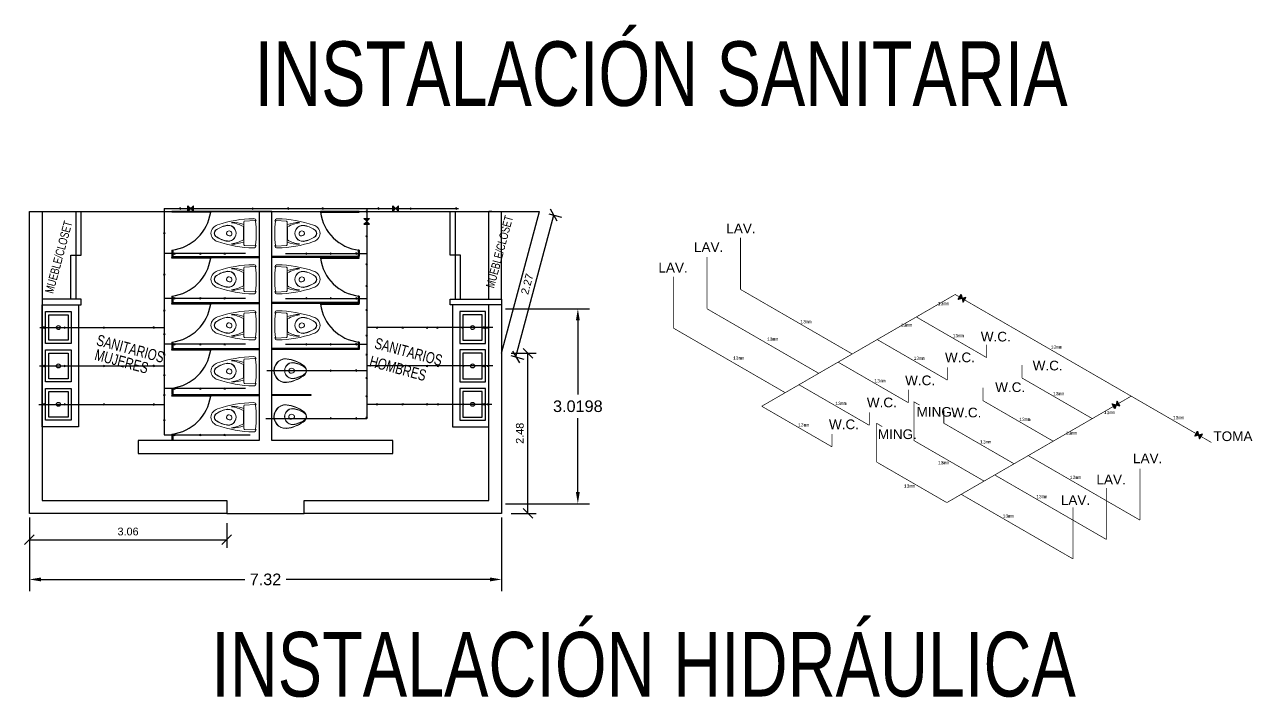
# Model space of a CAD drawing. Header units: millimetres. Extents: x 1309 to 1714, y 898 to 1242.
# Drawn here: x 1551.15 to 1570.18, y 1199.24 to 1209.67 of the extents above; entities that cross this region are included whole.
import ezdxf
from ezdxf.enums import TextEntityAlignment as Align
from ezdxf.lldxf.tags import DXFTag

# ---------------------------------------------------------------- set-up
doc = ezdxf.new("R2010")
doc.units = ezdxf.units.MM
doc.linetypes.add('ACAD_ISO12W100', pattern=[22, 12, -3, 0.5, -3, 0.5, -3])
doc.layers.add('COTAS', color=202, linetype='Continuous', lineweight=0)
doc.layers.add('MOVILIARIO SANITARIO', color=142, linetype='Continuous', lineweight=0)
for name, color, linetype in [('IH', 170, 'Continuous'), ('LINEA LIMITE DE ZONIFICACION', 2, 'Continuous'), ('neutro', 7, 'Continuous')]:
    doc.layers.add(name, color=color, linetype=linetype)
doc.styles.add('ARRAY BASE$0$STYLE1', font='swissc.ttf', dxfattribs={"width": 0.9})
doc.styles.add('MONOTXT4', font='MONOTXT4.shx')
doc.styles.add('SIMPLE', font='swissl.ttf')
doc.styles.get("Standard").update_dxf_attribs({"font": 'arial.ttf'})
doc.styles.add('TEXTO GENERAL', font='swissc.ttf', dxfattribs={"width": 0.9, "height": 1})
tags = doc.linetypes.add('ARRAY BASE$0$CACHE', pattern=[0.24, 0.12, -0.12]).pattern_tags.tags
tags[6:7] = [DXFTag(74, 4), DXFTag(75, 0), DXFTag(340, '0'), DXFTag(46, 1.0), DXFTag(50, 0.0), DXFTag(44, 0.0), DXFTag(45, 0.0)]
tags[4:5] = [DXFTag(74, 4), DXFTag(75, 0), DXFTag(340, '0'), DXFTag(46, 1.0), DXFTag(50, 0.0), DXFTag(44, 0.0), DXFTag(45, 0.0)]
doc.dimstyles.new('metros anotativo', dxfattribs={"dimtxt": 0.12, "dimasz": 0.15, "dimexe": 0.125, "dimexo": 0.15, "dimgap": 0.0652, "dimtad": 1, "dimzin": 1, "dimdsep": 46, "dimtxsty": 'Standard', "dimblk": 'OBLIQUE', "dimcen": 0, "dimadec": 0, "dimazin": 0, "dimtfac": 1, "dimtix": 1, "dimtmove": 0, "dimatfit": 3, "dimfxl": 0.3, "dimarcsym": 0})
doc.dimstyles.get("Standard").update_dxf_attribs({"dimtxt": 0.18, "dimasz": 0.18, "dimexe": 0.18, "dimexo": 0.0625, "dimgap": 0.09, "dimtad": 0, "dimtih": 1, "dimtoh": 1, "dimdec": 4, "dimzin": 0, "dimdsep": 46, "dimtxsty": 'Standard', "dimcen": 0.09, "dimadec": 0, "dimazin": 0, "dimtfac": 1, "dimtdec": 4, "dimtofl": 0, "dimtmove": 0, "dimatfit": 3, "dimfxl": 1, "dimtolj": 1, "dimtzin": 0, "dimarcsym": 0})

# ---------------------------------------------------------------- blocks, each defined once
blk = doc.blocks.new('TAZA')
at = {"lineweight": 0}
for p, q in [((165.539, 500.05), (165.381, 500.058)), ((165.55, 499.861), (165.55, 500.038)), ((165.36, 499.951), (165.36, 499.761)), ((165.55, 499.684), (165.55, 499.861)), ((165.554, 499.958), (165.554, 499.861)), ((165.554, 499.861), (165.554, 499.765)), ((165.381, 499.664), (165.539, 499.673))]:
    blk.add_line(p, q, dxfattribs=at)
for centre, radius, start, end in [((165.397, 500.051), 0.0368, 84.189, 180.01), ((165.374, 500.043), 0.0161, 64.904, 152.0601), ((167.192, 499.862), 1.833, 174.1661, 180.0176), ((165.384, 498.365), 1.722, 70.5694, 89.4727), ((165.538, 500.038), 0.0115, 0.01, 87.01), ((165.758, 499.382), 0.649, 91.4737, 108.7194), ((165.798, 499.553), 0.475, 96.7856, 120.2935), ((167.192, 499.861), 1.833, 180.0024, 185.8539), ((165.561, 499.958), 0.00691, 120.2935, 180.01), ((165.794, 499.861), 0.124, 75.1531, 180.01), ((165.794, 499.861), 0.124, 180.01, 284.8669), ((165.794, 499.861), 0.122, 77.258, 180.01), ((165.794, 499.861), 0.122, 180.01, 282.762), ((165.768, 499.855), 0.034, 139.2504, 252.7), ((165.779, 499.855), 0.0428, 355.2583, 149.9686), ((165.769, 499.881), 0.0602, 258.9842, 330.7061), ((165.753, 499.604), 0.384, 54.7538, 82.7148), ((165.751, 499.598), 0.388, 55.8316, 81.7699), ((165.914, 499.842), 0.154, 42.3476, 73.5377), ((165.944, 499.861), 0.0631, 0.01, 66.5264), ((165.944, 499.861), 0.0631, 293.4936, 0.01), ((165.944, 499.861), 0.0645, 0.01, 61.6766), ((165.944, 499.861), 0.0645, 298.3434, 0.01), ((165.934, 499.861), 0.126, 0.01, 41.9699), ((165.934, 499.861), 0.126, 318.0501, 0.01), ((165.397, 499.671), 0.0368, 180.01, 275.831), ((165.38, 499.675), 0.0111, 185.8539, 273.01), ((165.384, 501.357), 1.722, 270.5473, 289.4506), ((165.538, 499.684), 0.0115, 273.01, 0.01), ((165.758, 500.34), 0.649, 251.3006, 268.5463), ((165.561, 499.765), 0.00691, 180.01, 239.7265), ((165.797, 500.169), 0.475, 239.7265, 263.2344), ((165.753, 500.118), 0.384, 277.3052, 305.2662), ((165.751, 500.125), 0.388, 278.2501, 304.1884), ((165.914, 499.88), 0.154, 286.4823, 317.6724)]:
    blk.add_arc(centre, radius, start, end, dxfattribs=at)
blk = doc.blocks.new('_Oblique')
at = {"color": 0, "linetype": 'ByBlock', "lineweight": -2}
blk.add_line((-0.5, -0.5), (0.5, 0.5), dxfattribs=at)
blk = doc.blocks.new('*D230')
at = {"layer": 'COTAS', "color": 0, "lineweight": -2, "ltscale": 2, "transparency": 16777216}
for p, q in [((1551.22, 1201.941), (1551.22, 1201.559)), ((1554.28, 1201.941), (1554.28, 1201.559)), ((1551.22, 1201.684), (1554.28, 1201.684))]:
    blk.add_line(p, q, dxfattribs=at)
at = {"layer": 'Defpoints', "color": 0, "lineweight": 30, "ltscale": 2, "transparency": 16777216}
for p in [(1551.22, 1202.091), (1554.28, 1202.091), (1554.28, 1201.684)]:
    blk.add_point(p, dxfattribs=at)
at = {"layer": 'COTAS', "color": 0, "lineweight": -2, "ltscale": 2, "transparency": 16777216, "xscale": 0.15, "yscale": 0.15, "zscale": 0.15, "rotation": 180}
blk.add_blockref('_Oblique', (1551.22, 1201.684), dxfattribs=at)
at = {"layer": 'COTAS', "color": 0, "lineweight": -2, "ltscale": 2, "transparency": 16777216, "xscale": 0.15, "yscale": 0.15, "zscale": 0.15}
blk.add_blockref('_Oblique', (1554.28, 1201.684), dxfattribs=at)
at = {"layer": 'COTAS', "color": 0, "ltscale": 2, "transparency": 16777216, "insert": (1552.75, 1201.81), "char_height": 0.12, "attachment_point": 5}
blk.add_mtext('3.06', dxfattribs=at)
blk = doc.blocks.new('*D231')
at = {"layer": 'COTAS', "color": 0, "lineweight": -2, "ltscale": 2, "transparency": 16777216}
for p, q in [((1558.69, 1204.574), (1559.074, 1204.574)), ((1558.949, 1202.091), (1558.949, 1204.574)), ((1558.69, 1202.091), (1559.074, 1202.091))]:
    blk.add_line(p, q, dxfattribs=at)
at = {"layer": 'Defpoints', "color": 0, "lineweight": 30, "ltscale": 2, "transparency": 16777216}
for p in [(1558.54, 1204.574), (1558.949, 1204.574), (1558.54, 1202.091)]:
    blk.add_point(p, dxfattribs=at)
at = {"layer": 'COTAS', "color": 0, "lineweight": -2, "ltscale": 2, "transparency": 16777216, "xscale": 0.15, "yscale": 0.15, "zscale": 0.15}
for p, rotation in [((1558.949, 1204.574), 90), ((1558.949, 1202.091), 270)]:
    blk.add_blockref('_Oblique', p, dxfattribs=dict(at, rotation=rotation))
at = {"layer": 'COTAS', "color": 0, "ltscale": 2, "transparency": 16777216, "insert": (1558.823, 1203.333), "char_height": 0.12, "attachment_point": 5, "rotation": 90}
blk.add_mtext('2.48', dxfattribs=at)
blk = doc.blocks.new('*D232')
at = {"layer": 'COTAS', "color": 0, "lineweight": -2, "ltscale": 2, "transparency": 16777216}
for p, q in [((1559.272, 1206.733), (1559.471, 1206.68)), ((1558.763, 1204.515), (1559.35, 1206.712)), ((1558.685, 1204.536), (1558.884, 1204.483))]:
    blk.add_line(p, q, dxfattribs=at)
at = {"layer": 'Defpoints', "color": 0, "lineweight": 30, "ltscale": 2, "transparency": 16777216}
for p in [(1559.128, 1206.771), (1559.35, 1206.712), (1558.54, 1204.574)]:
    blk.add_point(p, dxfattribs=at)
at = {"layer": 'COTAS', "color": 0, "lineweight": -2, "ltscale": 2, "transparency": 16777216, "xscale": 0.15, "yscale": 0.15, "zscale": 0.15}
for p, rotation in [((1559.35, 1206.712), 75.0399999999953), ((1558.763, 1204.515), 255.0399999999953)]:
    blk.add_blockref('_Oblique', p, dxfattribs=dict(at, rotation=rotation))
at = {"layer": 'COTAS', "color": 0, "ltscale": 2, "transparency": 16777216, "insert": (1558.935, 1205.646), "char_height": 0.12, "attachment_point": 5, "rotation": 75.04}
blk.add_mtext('2.27', dxfattribs=at)
blk = doc.blocks.new('*D234')
at = {"color": 0, "lineweight": -2, "transparency": 16777216}
for p, q in [((1551.22, 1202.029), (1551.22, 1200.888)), ((1558.54, 1202.029), (1558.54, 1200.888)), ((1551.4, 1201.068), (1554.558, 1201.068)), ((1558.36, 1201.068), (1555.203, 1201.068))]:
    blk.add_line(p, q, dxfattribs=at)
at = {"color": 0, "lineweight": 30, "transparency": 16777216}
for points in [[(1551.4, 1201.098), (1551.4, 1201.038), (1551.22, 1201.068)], [(1558.36, 1201.098), (1558.36, 1201.038), (1558.54, 1201.068)]]:
    blk.add_solid(points, dxfattribs=at)
at = {"layer": 'Defpoints', "color": 0, "lineweight": 30, "transparency": 16777216}
for p in [(1551.22, 1202.091), (1558.54, 1202.091), (1558.54, 1201.068)]:
    blk.add_point(p, dxfattribs=at)
at = {"color": 0, "transparency": 16777216, "insert": (1554.88, 1201.068), "char_height": 0.18, "attachment_point": 5}
blk.add_mtext('\\A1;7.32', dxfattribs=at)
blk = doc.blocks.new('*D229')
at = {"color": 0, "lineweight": -2, "transparency": 16777216}
for p, q in [((1558.603, 1205.261), (1559.902, 1205.261)), ((1559.722, 1205.081), (1559.722, 1203.933)), ((1559.722, 1202.421), (1559.722, 1203.569)), ((1558.603, 1202.241), (1559.902, 1202.241))]:
    blk.add_line(p, q, dxfattribs=at)
at = {"color": 0, "lineweight": 30, "transparency": 16777216}
for points in [[(1559.692, 1205.081), (1559.752, 1205.081), (1559.722, 1205.261)], [(1559.692, 1202.421), (1559.752, 1202.421), (1559.722, 1202.241)]]:
    blk.add_solid(points, dxfattribs=at)
at = {"layer": 'Defpoints', "color": 0, "lineweight": 30, "transparency": 16777216}
for p in [(1558.54, 1205.261), (1559.722, 1205.261), (1558.54, 1202.241)]:
    blk.add_point(p, dxfattribs=at)
at = {"color": 0, "transparency": 16777216, "insert": (1559.722, 1203.751), "char_height": 0.18, "attachment_point": 5}
blk.add_mtext('\\A1;3.0198', dxfattribs=at)
blk = doc.blocks.new('SENTIDO')
at = {"lineweight": 30}
h = blk.add_hatch(color=256, dxfattribs=at)
h.dxf.hatch_style = 1
h.paths.add_polyline_path([(1545.109, 1192.5155), (1545.0963, 1192.5028), (1545.109, 1192.49)])
blk.add_lwpolyline([(1545.109, 1192.49), (1545.109, 1192.5155), (1545.0963, 1192.5028)], close=True, dxfattribs=at)
blk = doc.blocks.new('LLAVE DE PASO')
at = {"layer": 'IH', "lineweight": 30, "yscale": 3.422525640741255, "zscale": 3.422525640741255}
for p, xscale in [((6852.213, -2892.968), -3.422525640741255), ((-3724.05, -2892.968), 3.422525640741255)]:
    blk.add_blockref('SENTIDO', p, dxfattribs=dict(at, xscale=xscale))

msp = doc.modelspace()

# ---------------------------------------------------------------- linework, layer by layer
for p, q in [((1551.22049, 1206.77147), (1551.42049, 1206.77147)), ((1554.78049, 1206.77147), (1553.43049, 1206.77147)), ((1558.39049, 1206.77147), (1558.34049, 1206.77147)), ((1558.54049, 1204.57446), (1559.12753, 1206.77147)), ((1558.54049, 1206.77147), (1559.12753, 1206.77147)), ((1553.43049, 1206.17147), (1553.43049, 1206.07147)), ((1553.43049, 1206.17147), (1553.44319, 1206.17147)), ((1553.44319, 1206.17147), (1553.44319, 1206.07147)), ((1556.33049, 1206.16977), (1556.31779, 1206.16977)), ((1556.31779, 1206.16977), (1556.31779, 1206.06977)), ((1556.33049, 1206.16977), (1556.33049, 1206.06977)), ((1553.43049, 1206.07147), (1554.78049, 1206.07147)), ((1553.43049, 1206.07147), (1553.43049, 1206.05877)), ((1553.43049, 1206.05877), (1554.78049, 1206.05877)), ((1554.78049, 1206.05877), (1553.43049, 1206.05877)), ((1556.33049, 1206.06977), (1554.98049, 1206.06977)), ((1556.33049, 1206.05707), (1554.98049, 1206.05707)), ((1553.43049, 1205.45877), (1553.43049, 1205.35877)), ((1553.43049, 1205.45877), (1553.44319, 1205.45877)), ((1553.44319, 1205.45877), (1553.44319, 1205.35877)), ((1556.33049, 1205.45707), (1556.31779, 1205.45707)), ((1556.31779, 1205.45707), (1556.31779, 1205.35707)), ((1556.33049, 1205.45707), (1556.33049, 1205.35707)), ((1553.43049, 1205.35877), (1554.78049, 1205.35877)), ((1553.43049, 1205.35877), (1553.43049, 1205.34607)), ((1553.43049, 1205.34607), (1554.78049, 1205.34607)), ((1554.78049, 1205.34607), (1553.43049, 1205.34607)), ((1556.33049, 1205.35707), (1554.98049, 1205.35707)), ((1556.33049, 1205.34437), (1554.98049, 1205.34437)), ((1556.33049, 1205.35707), (1556.33049, 1205.34437)), ((1553.43049, 1204.74607), (1553.43049, 1204.64607)), ((1553.43049, 1204.74607), (1553.44319, 1204.74607)), ((1553.43049, 1204.64607), (1554.78049, 1204.64607)), ((1553.43049, 1204.64607), (1553.43049, 1204.63337)), ((1553.43049, 1204.63337), (1554.78049, 1204.63337)), ((1554.78049, 1204.63337), (1553.43049, 1204.63337)), ((1553.44319, 1204.74607), (1553.44319, 1204.64607)), ((1556.33049, 1204.64437), (1554.98049, 1204.64437)), ((1556.33049, 1204.63167), (1554.98049, 1204.63167)), ((1556.33049, 1204.74437), (1556.31779, 1204.74437)), ((1556.31779, 1204.74437), (1556.31779, 1204.64437)), ((1556.33049, 1204.74437), (1556.33049, 1204.64437)), ((1556.33049, 1204.64437), (1556.33049, 1204.63167)), ((1553.43049, 1204.03337), (1553.43049, 1203.93337)), ((1553.43049, 1204.03337), (1553.44319, 1204.03337)), ((1553.43049, 1203.93337), (1554.78049, 1203.93337)), ((1553.43049, 1203.92067), (1554.78049, 1203.92067)), ((1554.78049, 1203.92067), (1553.43049, 1203.92067)), ((1553.44319, 1204.03337), (1553.44319, 1203.93337)), ((1553.43049, 1203.32067), (1553.43049, 1203.22067)), ((1553.43049, 1203.32067), (1553.44319, 1203.32067)), ((1553.44319, 1203.32067), (1553.44319, 1203.22067)), ((1554.28049, 1202.09147), (1555.48049, 1202.09147))]:
    msp.add_line(p, q)
at = {"color": 5, "lineweight": 30}
for p, q in [((1553.31213, 1206.81414), (1557.87312, 1206.81414)), ((1554.56948, 1206.11789), (1553.31213, 1206.11789)), ((1555.19149, 1206.11789), (1556.44884, 1206.11789)), ((1554.56948, 1205.42257), (1553.31213, 1205.42257)), ((1555.19149, 1205.42257), (1556.44884, 1205.42257)), ((1554.56948, 1204.71315), (1553.31213, 1204.71315)), ((1555.19149, 1204.71315), (1556.44884, 1204.71315)), ((1551.37648, 1204.37631), (1553.31213, 1204.37631)), ((1554.90312, 1204.30385), (1556.44884, 1204.30385)), ((1558.40618, 1204.37631), (1556.44884, 1204.37631)), ((1554.56948, 1204.02474), (1553.31213, 1204.02474)), ((1551.36689, 1203.78131), (1553.31213, 1203.78131)), ((1558.3874, 1203.78131), (1556.44884, 1203.78131)), ((1554.88505, 1203.56366), (1556.44884, 1203.56366)), ((1553.31213, 1203.30685), (1554.64299, 1203.30685))]:
    msp.add_line(p, q, dxfattribs=at)
at = {"linetype": 'ARRAY BASE$0$CACHE'}
for p, q in [((1558.34049, 1205.41131), (1558.34049, 1206.77147)), ((1558.54049, 1205.41131), (1558.54049, 1206.77147))]:
    msp.add_line(p, q, dxfattribs=at)
for points in [[(1551.42049, 1206.77147), (1551.42049, 1202.29147), (1554.28052, 1202.29147), (1554.28049, 1202.09147), (1551.22049, 1202.09147), (1551.22049, 1206.77147), (1558.54049, 1206.77147)], [(1551.94049, 1206.77147), (1551.94049, 1205.41131), (1551.86049, 1205.41131), (1551.86049, 1206.09139), (1552.02049, 1206.09139), (1552.02049, 1206.77147)], [(1557.82049, 1206.77147), (1557.82049, 1205.41131), (1557.90049, 1205.41131), (1557.90049, 1206.09139), (1557.74049, 1206.09139), (1557.74049, 1206.77147)], [(1551.42049, 1205.32131), (1552.02049, 1205.32131), (1552.02049, 1205.41131), (1551.42049, 1205.41131)], [(1558.54049, 1205.32131), (1557.74049, 1205.32131), (1557.74049, 1205.41131), (1558.54049, 1205.41131)], [(1558.54049, 1205.41131), (1558.54049, 1202.09147), (1558.39049, 1202.09147)], [(1551.42049, 1205.32131), (1551.98049, 1205.32131), (1551.98049, 1203.43131), (1551.42049, 1203.43131), (1551.42049, 1205.32131)], [(1551.47049, 1204.72381), (1551.47049, 1205.21881), (1551.87049, 1205.21881), (1551.87049, 1204.72381), (1551.47049, 1204.72381)], [(1558.54049, 1204.57446), (1558.54049, 1202.09147), (1555.48049, 1202.09147), (1555.48052, 1202.29147), (1558.34049, 1202.29147), (1558.34049, 1205.32131)], [(1558.34049, 1205.32131), (1557.78049, 1205.32131), (1557.78049, 1203.43131), (1558.34049, 1203.43131), (1558.34049, 1205.32131)], [(1558.29049, 1204.72381), (1558.29049, 1205.21881), (1557.89049, 1205.21881), (1557.89049, 1204.72381), (1558.29049, 1204.72381)], [(1551.47049, 1204.12881), (1551.47049, 1204.62381), (1551.87049, 1204.62381), (1551.87049, 1204.12881), (1551.47049, 1204.12881)], [(1558.29049, 1204.12881), (1558.29049, 1204.62381), (1557.89049, 1204.62381), (1557.89049, 1204.12881), (1558.29049, 1204.12881)], [(1551.47049, 1203.53381), (1551.47049, 1204.02881), (1551.87049, 1204.02881), (1551.87049, 1203.53381), (1551.47049, 1203.53381)], [(1554.98049, 1203.93167), (1555.58049, 1203.93167), (1555.58049, 1203.91897), (1554.98049, 1203.91897), (1554.98049, 1203.93167)], [(1558.29049, 1203.53381), (1558.29049, 1204.02881), (1557.89049, 1204.02881), (1557.89049, 1203.53381), (1558.29049, 1203.53381)]]:
    msp.add_lwpolyline(points)
for points in [[(1554.78049, 1203.22067), (1552.90549, 1203.22067), (1552.90549, 1203.02067), (1556.85549, 1203.02067), (1556.85549, 1203.22067), (1554.98049, 1203.22067), (1554.98049, 1206.77147), (1554.78049, 1206.77147)], [(1553.43049, 1206.77147), (1554.03049, 1206.77147), (1554.03049, 1206.75877), (1553.43049, 1206.75877)], [(1556.33049, 1206.76977), (1555.73049, 1206.76977), (1555.73049, 1206.75707), (1556.33049, 1206.75707)], [(1553.43049, 1206.05877), (1554.03049, 1206.05877), (1554.03049, 1206.04607), (1553.43049, 1206.04607)], [(1556.33049, 1206.05707), (1555.73049, 1206.05707), (1555.73049, 1206.04437), (1556.33049, 1206.04437)], [(1553.43049, 1205.34607), (1554.03049, 1205.34607), (1554.03049, 1205.33337), (1553.43049, 1205.33337)], [(1556.33049, 1205.34437), (1555.73049, 1205.34437), (1555.73049, 1205.33167), (1556.33049, 1205.33167)], [(1551.52049, 1204.77381), (1551.52049, 1205.16881), (1551.82049, 1205.16881), (1551.82049, 1204.77381)], [(1558.24049, 1204.77381), (1558.24049, 1205.16881), (1557.94049, 1205.16881), (1557.94049, 1204.77381)], [(1553.43049, 1204.63337), (1554.03049, 1204.63337), (1554.03049, 1204.62067), (1553.43049, 1204.62067)], [(1551.52049, 1204.17881), (1551.52049, 1204.57381), (1551.82049, 1204.57381), (1551.82049, 1204.17881)], [(1558.24049, 1204.17881), (1558.24049, 1204.57381), (1557.94049, 1204.57381), (1557.94049, 1204.17881)], [(1551.52049, 1203.58381), (1551.52049, 1203.97881), (1551.82049, 1203.97881), (1551.82049, 1203.58381)], [(1553.43049, 1203.92067), (1554.03049, 1203.92067), (1554.03049, 1203.90797), (1553.43049, 1203.90797)], [(1558.24049, 1203.58381), (1558.24049, 1203.97881), (1557.94049, 1203.97881), (1557.94049, 1203.58381)]]:
    msp.add_lwpolyline(points, close=True)
at = {"color": 5, "lineweight": 30}
for points in [[(1553.31213, 1206.81414), (1553.31213, 1203.30685)], [(1556.44884, 1206.81414), (1556.44884, 1203.56366)], [(1551.38354, 1204.97131), (1553.31213, 1204.97131)], [(1558.40299, 1204.97131), (1556.44884, 1204.97131)]]:
    msp.add_lwpolyline(points, dxfattribs=at)
for centre, radius in [((1551.44549, 1204.97131), 0.013), ((1551.67049, 1204.97131), 0.03071), ((1558.09049, 1204.97131), 0.03071), ((1558.26549, 1204.97131), 0.013), ((1551.44549, 1204.37631), 0.013), ((1551.67049, 1204.37631), 0.03071), ((1558.09049, 1204.37631), 0.03071), ((1558.26549, 1204.37631), 0.013), ((1551.44549, 1203.78131), 0.013), ((1551.67049, 1203.78131), 0.03071), ((1558.09049, 1203.78131), 0.03071), ((1558.26549, 1203.78131), 0.013)]:
    msp.add_circle(centre, radius)
for centre, start, end in [((1553.34431, 1206.85965), 277.137336, 351.636978), ((1556.41666, 1206.85794), 188.363022, 262.862664), ((1553.34431, 1206.14695), 277.137336, 351.636978), ((1556.41666, 1206.14524), 188.363022, 262.862664), ((1553.34431, 1205.43425), 277.137336, 351.636978), ((1556.41666, 1205.43254), 188.363022, 262.862664), ((1553.34431, 1204.72155), 277.137336, 351.636978), ((1553.34431, 1204.00885), 277.137336, 351.636978)]:
    msp.add_arc(centre, 0.69355, start, end)
at = {"layer": 'MOVILIARIO SANITARIO', "lineweight": 0}
for centre, radius, start, end in [((1555.19626, 1204.30372), 0.18503, 75.153103, 180.01), ((1555.19626, 1204.30372), 0.18092, 77.258014, 180.01), ((1555.13478, 1203.92123), 0.57182, 54.753842, 82.714798), ((1555.13202, 1203.91164), 0.57801, 55.831571, 81.769854), ((1555.19626, 1204.30372), 0.18503, 180.01, 284.866897), ((1555.19626, 1204.30372), 0.18092, 180.01, 282.761986), ((1555.30088, 1204.30374), 0.12434, 75.153103, 180.01), ((1555.30088, 1204.30374), 0.12434, 180.01, 284.866897), ((1555.30088, 1204.30374), 0.12158, 77.258014, 180.01), ((1555.30088, 1204.30374), 0.12158, 180.01, 282.761986), ((1555.27501, 1204.29719), 0.03397, 139.250362, 252.700044), ((1555.28632, 1204.29795), 0.04278, 355.258287, 149.968564), ((1555.27642, 1204.32389), 0.06024, 258.984175, 330.706073), ((1555.25956, 1204.04671), 0.38426, 54.753842, 82.714798), ((1555.25947, 1204.56076), 0.38426, 277.305202, 305.266158), ((1555.2577, 1204.04026), 0.38842, 55.831571, 81.769854), ((1555.41925, 1204.30376), 0.09389, 0.01, 66.526436), ((1555.41925, 1204.30376), 0.09389, 293.493564, 0.01), ((1555.41925, 1204.30376), 0.09594, 0.01, 61.67657), ((1555.41925, 1204.30376), 0.09594, 298.34343, 0.01), ((1555.45072, 1204.30377), 0.06309, 0.01, 66.526436), ((1555.45072, 1204.30377), 0.06309, 293.493564, 0.01), ((1555.45072, 1204.30377), 0.06447, 0.01, 61.67657), ((1555.45072, 1204.30377), 0.06447, 298.34343, 0.01), ((1555.13465, 1204.6862), 0.57182, 277.305202, 305.266158), ((1555.13188, 1204.69579), 0.57801, 278.250146, 304.188429), ((1555.25761, 1204.56721), 0.38842, 278.250146, 304.188429), ((1555.19626, 1203.59102), 0.18503, 75.153103, 180.01), ((1555.19626, 1203.59102), 0.18092, 77.258014, 180.01), ((1555.30088, 1203.59104), 0.12434, 75.153103, 180.01), ((1555.30088, 1203.59104), 0.12158, 77.258014, 180.01), ((1555.13478, 1203.20853), 0.57182, 54.753842, 82.714798), ((1555.13202, 1203.19894), 0.57801, 55.831571, 81.769854), ((1555.25956, 1203.33401), 0.38426, 54.753842, 82.714798), ((1555.2577, 1203.32756), 0.38842, 55.831571, 81.769854), ((1555.41925, 1203.59106), 0.09389, 0.01, 66.526436), ((1555.41925, 1203.59106), 0.09594, 0.01, 61.67657), ((1555.19626, 1203.59102), 0.18503, 180.01, 284.866897), ((1555.19626, 1203.59102), 0.18092, 180.01, 282.761986), ((1555.30088, 1203.59104), 0.12434, 180.01, 284.866897), ((1555.30088, 1203.59104), 0.12158, 180.01, 282.761986), ((1555.13465, 1203.9735), 0.57182, 277.305202, 305.266158), ((1555.13188, 1203.98309), 0.57801, 278.250146, 304.188429), ((1555.27501, 1203.58449), 0.03397, 139.250362, 252.700044), ((1555.28632, 1203.58525), 0.04278, 355.258287, 149.968564), ((1555.27642, 1203.61119), 0.06024, 258.984175, 330.706073), ((1555.25947, 1203.84806), 0.38426, 277.305202, 305.266158), ((1555.25761, 1203.85451), 0.38842, 278.250146, 304.188429), ((1555.41925, 1203.59106), 0.09389, 293.493564, 0.01), ((1555.41925, 1203.59106), 0.09594, 298.34343, 0.01), ((1555.45072, 1203.59107), 0.06309, 0.01, 66.526436), ((1555.45072, 1203.59107), 0.06309, 293.493564, 0.01), ((1555.45072, 1203.59107), 0.06447, 0.01, 61.67657), ((1555.45072, 1203.59107), 0.06447, 298.34343, 0.01)]:
    msp.add_arc(centre, radius, start, end, dxfattribs=at)
at = {"layer": 'neutro', "color": 5, "linetype": 'ACAD_ISO12W100', "ltscale": 0.005, "const_width": 0.01079}
for points in [[(1562.24353, 1206.36199), (1562.24353, 1206.00384), (1562.24353, 1205.72097), (1562.24353, 1205.56199)], [(1561.72391, 1206.06199), (1561.72391, 1205.70384), (1561.72391, 1205.42097), (1561.72391, 1205.26199)], [(1561.2043, 1205.76199), (1561.2043, 1205.40384), (1561.2043, 1205.12097), (1561.2043, 1204.96199)], [(1562.24353, 1205.56199), (1562.788, 1205.24764), (1563.19479, 1205.01278), (1563.97558, 1204.56199)], [(1562.57227, 1203.75179), (1565.57149, 1205.48339), (1568.29947, 1203.90839), (1568.29947, 1203.90839)], [(1561.72391, 1205.26199), (1562.26838, 1204.94764), (1562.67517, 1204.71278), (1563.45596, 1204.26199)], [(1564.96856, 1205.13529), (1565.51303, 1204.82094), (1565.91982, 1204.58608), (1566.0575, 1204.50659)], [(1561.2043, 1204.96199), (1561.74877, 1204.64764), (1562.15556, 1204.41278), (1562.93635, 1203.96199)], [(1564.36234, 1204.78529), (1564.90681, 1204.47094), (1565.3136, 1204.23608), (1565.45128, 1204.15659)], [(1566.0575, 1204.70659), (1566.0575, 1204.6309), (1566.0575, 1204.55557), (1566.0575, 1204.50659)], [(1563.75613, 1204.43529), (1564.3006, 1204.12094), (1564.70739, 1203.88608), (1564.84507, 1203.80659)], [(1565.45128, 1204.35659), (1565.45128, 1204.2809), (1565.45128, 1204.20557), (1565.45128, 1204.15659)], [(1566.6076, 1204.38899), (1566.6076, 1204.3133), (1566.6076, 1204.23797), (1566.6076, 1204.18899)], [(1563.14991, 1204.08529), (1563.69438, 1203.77094), (1564.10117, 1203.53608), (1564.23885, 1203.45659)], [(1566.6076, 1204.18899), (1567.15207, 1203.87464), (1567.55886, 1203.63978), (1567.69654, 1203.56029)], [(1564.84507, 1204.00659), (1564.84507, 1203.9309), (1564.84507, 1203.85557), (1564.84507, 1203.80659)], [(1565.44179, 1202.25851), (1568.29947, 1203.90839), (1569.54395, 1203.18989), (1569.54395, 1203.18989)], [(1566.00138, 1204.03899), (1566.00138, 1203.9633), (1566.00138, 1203.88797), (1566.00138, 1203.83899)], [(1562.57227, 1203.75179), (1563.11674, 1203.43744), (1563.52353, 1203.20258), (1563.66121, 1203.12309)], [(1565.01709, 1203.77071), (1564.93049, 1203.82071), (1564.93049, 1203.37968), (1564.93049, 1203.22071)], [(1565.39517, 1203.68899), (1565.39517, 1203.6133), (1565.39517, 1203.53797), (1565.39517, 1203.48899)], [(1566.00138, 1203.83899), (1566.54585, 1203.52464), (1566.95264, 1203.28978), (1567.09032, 1203.21029)], [(1564.23885, 1203.65659), (1564.23885, 1203.5809), (1564.23885, 1203.50557), (1564.23885, 1203.45659)], [(1564.43945, 1203.43721), (1564.35285, 1203.48721), (1564.35285, 1203.04618), (1564.35285, 1202.88721)], [(1565.39517, 1203.48899), (1565.93964, 1203.17464), (1566.34643, 1202.93978), (1566.48411, 1202.86029)], [(1563.66121, 1203.32309), (1563.66121, 1203.2474), (1563.66121, 1203.17207), (1563.66121, 1203.12309)], [(1564.93049, 1203.22071), (1565.47496, 1202.90636), (1565.88175, 1202.67149), (1566.01943, 1202.59201)], [(1566.70356, 1202.98699), (1567.24803, 1202.67264), (1567.65482, 1202.43778), (1568.43561, 1201.98699)], [(1564.35285, 1202.88721), (1564.89732, 1202.57286), (1565.30411, 1202.33799), (1565.44179, 1202.25851)], [(1568.43561, 1202.78699), (1568.43561, 1202.42884), (1568.43561, 1202.14597), (1568.43561, 1201.98699)], [(1566.18394, 1202.68699), (1566.72841, 1202.37264), (1567.1352, 1202.13778), (1567.91599, 1201.68699)], [(1565.66433, 1202.38699), (1566.2088, 1202.07264), (1566.61559, 1201.83778), (1567.39638, 1201.38699)], [(1567.91599, 1202.48699), (1567.91599, 1202.12884), (1567.91599, 1201.84597), (1567.91599, 1201.68699)], [(1567.39638, 1202.18699), (1567.39638, 1201.82884), (1567.39638, 1201.54597), (1567.39638, 1201.38699)]]:
    msp.add_lwpolyline(points, dxfattribs=at)

# ---------------------------------------------------------------- block references
for p in [(-10.35987, 18.41097), (-7.18342, 18.41097)]:
    msp.add_blockref('LLAVE DE PASO', p)
for p, rotation in [((368.04567, 2770.6986), 269.9999999999928), ((-383.05775, 958.27522), 330.0000000000118), ((807.7316, -607.45545), 30.00000000004779), ((-379.39256, 956.15913), 330.0000000000118)]:
    msp.add_blockref('LLAVE DE PASO', p, dxfattribs=dict(rotation=rotation))
at = {"layer": 'IH', "lineweight": 30}
for p in [(8.45217, 14.31136), (9.57585, 14.31136), (10.1274, 14.31136), (10.66358, 14.31136), (11.52777, 14.31136), (12.02452, 14.31136), (12.72984, 14.31136), (10.40804, 13.61511), (10.7863, 13.61511), (11.18075, 13.61511), (10.40804, 12.9198), (10.7863, 12.9198), (11.18075, 12.9198), (6.66137, 12.46854), (7.27132, 12.46854), (8.04404, 12.46854), (10.40804, 12.21038), (10.7863, 12.21038), (11.18075, 12.21038), (6.66137, 11.87354), (7.27132, 11.87354), (8.04404, 11.87354), (10.40804, 11.80107), (10.7863, 11.80107), (11.18075, 11.80107), (6.66137, 11.27854), (7.27132, 11.27854), (8.04404, 11.27854), (10.40804, 11.06089), (10.7863, 11.06089), (11.18075, 11.06089)]:
    msp.add_blockref('SENTIDO', p, dxfattribs=at)
at = {"layer": 'IH', "lineweight": 30, "rotation": 90}
for p in [(2748.95162, -338.33755), (2745.8149, -338.6735), (2748.95162, -338.72208), (2745.8149, -339.31621), (2748.95162, -339.1562), (2748.95162, -339.49292), (2745.8149, -339.87595), (2748.95162, -339.86258), (2745.8149, -340.23976), (2748.95162, -340.26285), (2745.8149, -340.55448), (2748.95162, -340.55286), (2745.8149, -340.87566), (2748.95162, -340.91882), (2745.8149, -341.18114), (2748.95162, -341.20072), (2745.8149, -341.57118), (2748.95162, -341.53263)]:
    msp.add_blockref('SENTIDO', p, dxfattribs=at)
at = {"layer": 'IH', "lineweight": 30, "xscale": -1}
for p in [(3098.58022, 13.61511), (3098.97467, 13.61511), (3099.35293, 13.61511), (3098.58022, 12.9198), (3098.97467, 12.9198), (3099.35293, 12.9198), (3101.71693, 12.46854), (3102.11138, 12.46854), (3102.48965, 12.46854), (3102.64871, 12.46854), (3103.04317, 12.46854), (3103.42143, 12.46854), (3098.58022, 12.21038), (3098.97467, 12.21038), (3099.35293, 12.21038), (3101.71693, 11.87354), (3102.11138, 11.87354), (3102.48965, 11.87354), (3102.66144, 11.87354), (3103.05589, 11.87354), (3103.43416, 11.87354), (3098.58022, 11.52196), (3098.97467, 11.52196), (3099.35293, 11.52196), (3101.71693, 11.27854), (3102.11138, 11.27854), (3102.48965, 11.27854), (3102.66144, 11.27854), (3103.05589, 11.27854), (3103.43416, 11.27854), (3098.58022, 10.80407), (3098.97467, 10.80407), (3099.35293, 10.80407)]:
    msp.add_blockref('SENTIDO', p, dxfattribs=at)
at = {"layer": 'MOVILIARIO SANITARIO', "color": 1, "xscale": -1}
for p in [(1720.09543, 706.57133), (1720.09543, 705.85863), (1720.09543, 705.14593), (1720.09543, 704.43323), (1720.09543, 703.72053)]:
    msp.add_blockref('TAZA', p, dxfattribs=at)
at = {"layer": 'MOVILIARIO SANITARIO', "color": 1}
for p in [(1389.66554, 706.56963), (1389.66554, 705.85693), (1389.66554, 705.14423)]:
    msp.add_blockref('TAZA', p, dxfattribs=at)

# ---------------------------------------------------------------- texts
at = {"lineweight": 0, "style": 'ARRAY BASE$0$STYLE1', "width": 0.9}
for s, height, rotation, p in [('MUEBLE/CLOSET', 0.1330958, 74.95, (1551.58894, 1205.48917)), ('MUEBLE/CLOSET', 0.1330958, 74.95, (1558.422, 1205.57293)), ('SANITARIOS', 0.171845, 344.95, (1552.24686, 1204.7006)), ('MUJERES', 0.171845, 344.95, (1552.21968, 1204.47418)), ('SANITARIOS', 0.171845, 344.95, (1556.55748, 1204.65218)), ('HOMBRES', 0.171845, 344.95, (1556.47865, 1204.37252))]:
    msp.add_text(s, height=height, rotation=rotation, dxfattribs=at).set_placement(p)
at = {"color": 7, "style": 'SIMPLE'}
for s, p in [('LAV.', (1562.02387, 1206.43199)), ('LAV.', (1561.52246, 1206.14249)), ('LAV.', (1560.97104, 1205.82413)), ('W.C.', (1565.96815, 1204.75535)), ('W.C.', (1565.41222, 1204.43438)), ('W.C.', (1566.77202, 1204.30722)), ('W.C.', (1564.7948, 1204.07791)), ('W.C.', (1566.19151, 1203.97206)), ('W.C.', (1564.20183, 1203.73556)), ('MING.', (1564.97306, 1203.58948)), ('W.C.', (1565.51141, 1203.57941)), ('W.C.', (1563.61449, 1203.39646)), ('MING.', (1564.37211, 1203.24349)), ('TOMA', (1569.5741, 1203.21214)), ('LAV.', (1568.32818, 1202.86926)), ('LAV.', (1567.76096, 1202.54178)), ('LAV.', (1567.2086, 1202.22288))]:
    msp.add_text(s, height=0.15, dxfattribs=at).set_placement(p)
at = {"layer": 'IH', "color": 2, "style": 'MONOTXT4'}
for p in [(1565.3883, 1205.34213), (1563.2582, 1205.06165), (1564.81202, 1205.00942), (1562.74058, 1204.79315), (1565.61779, 1204.84593), (1567.13579, 1204.66848), (1562.21468, 1204.49835), (1565.01158, 1204.49593), (1564.40536, 1204.14593), (1567.17363, 1203.94767), (1563.79914, 1203.79593), (1567.96119, 1203.65446), (1563.2215, 1203.46243), (1566.65062, 1203.54963), (1569.03123, 1203.57414), (1567.36974, 1203.33612), (1566.0444, 1203.19963), (1565.39103, 1202.87686), (1564.86054, 1202.51613), (1567.43293, 1202.65136), (1566.91332, 1202.35136), (1566.3937, 1202.05136)]:
    msp.add_text('13mm', height=0.05, rotation=359.997934, dxfattribs=at).set_placement(p, align=Align.MIDDLE)
at = {"layer": 'LINEA LIMITE DE ZONIFICACION', "ltscale": 0.01, "style": 'TEXTO GENERAL', "width": 0.9}
for s, p in [('INSTALACIÓN SANITARIA', (1554.71276, 1208.40543)), ('INSTALACIÓN HIDRÁULICA', (1554.03946, 1199.25409))]:
    msp.add_text(s, height=1, dxfattribs=at).set_placement(p)

# ---------------------------------------------------------------- dimensions: what is measured, and where the dimension line sits
dim = msp.add_aligned_dim(p1=(1558.54049, 1202.24147), p2=(1558.54049, 1205.26131), distance=-1.18115, dimstyle='Standard')
dim.commit()
dim.dimension.update_dxf_attribs({"geometry": '*D229', "text_midpoint": (1559.72163, 1203.75139)})
dim = msp.add_linear_dim(base=(1558.54049, 1201.06799), p1=(1551.22049, 1202.09147), p2=(1558.54049, 1202.09147), angle=180, dimstyle='Standard', override={"dimdec": 2})
dim.commit()
dim.dimension.update_dxf_attribs({"geometry": '*D234', "text_midpoint": (1554.88049, 1201.06799)})
at = {"layer": 'COTAS', "ltscale": 2}
dim = msp.add_aligned_dim(p1=(1558.54049, 1204.57446), p2=(1559.12753, 1206.77147), distance=-0.23013, dimstyle='metros anotativo', dxfattribs=at)
dim.commit()
dim.dimension.update_dxf_attribs({"geometry": '*D232', "text_midpoint": (1558.93515, 1205.64594)})
dim = msp.add_linear_dim(base=(1558.94905, 1204.57446), p1=(1558.54049, 1202.09147), p2=(1558.54049, 1204.57446), angle=90, dimstyle='metros anotativo', dxfattribs=at)
dim.commit()
dim.dimension.update_dxf_attribs({"geometry": '*D231', "text_midpoint": (1558.82258, 1203.33297)})
dim = msp.add_linear_dim(base=(1554.28049, 1201.68363), p1=(1551.22049, 1202.09147), p2=(1554.28049, 1202.09147), dimstyle='metros anotativo', dxfattribs=at)
dim.commit()
dim.dimension.update_dxf_attribs({"geometry": '*D230', "text_midpoint": (1552.75049, 1201.81014)})

doc.saveas('drawing.dxf')
